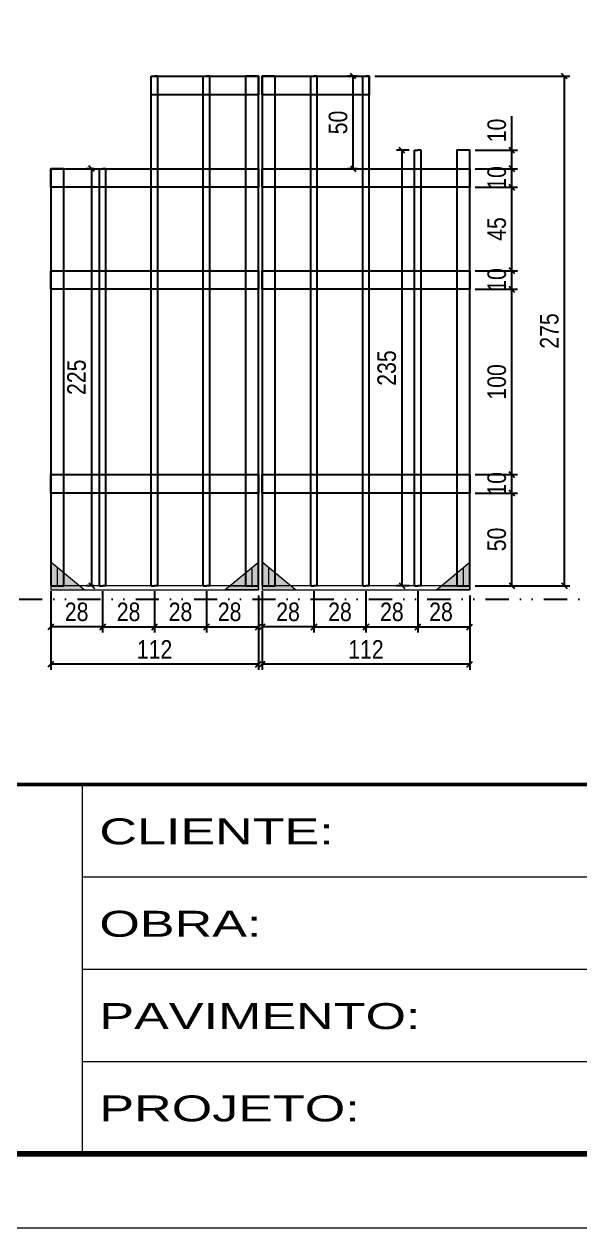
# Model space of a CAD drawing. Extents: x 14400 to 27878, y -21631 to 6985.
# Drawn here: x 14808 to 15107, y 3638 to 4287 of the extents above; entities that cross this region are included whole.
import ezdxf

# ---------------------------------------------------------------- set-up
doc = ezdxf.new("R2010")
doc.units = 0
for name, pattern in [('CONTINUO', [0]), ('DASHED', [0.75, 0.5, -0.25]), ('DIVIDE2', [0.625, 0.25, -0.125, 0, -0.125, 0, -0.125]), ('HIDDEN', [0.375, 0.25, -0.125])]:
    doc.linetypes.add(name, pattern=pattern)
for name, color, linetype in [('COTA', 241, 'Continuous'), ('Nível', 160, 'Continuous'), ('SARR_2.2x10', 60, 'Continuous'), ('SARR_3.5x7', 81, 'Continuous'), ('SARR_7x7', 40, 'Continuous')]:
    doc.layers.add(name, color=color, linetype=linetype)
for name, color, linetype, lineweight in [('Folhas', 255, 'Continuous', 9), ('Madeira', 126, 'Continuous', 18), ('Sarr 2.2x7', 40, 'Continuous', 9), ('SARRAFO DE PRESSAO', 251, 'DASHED', 9)]:
    doc.layers.add(name, color=color, linetype=linetype, lineweight=lineweight)
doc.styles.add('COTA TECNICA', font='techl___.ttf', dxfattribs={"height": 10})
doc.styles.add('Tecnologia', font='')
doc.styles.get('Tecnologia').set_extended_font_data('Forgotten Futurist')
doc.dimstyles.new('PAINEL', dxfattribs={"dimtxt": 10, "dimasz": 3, "dimexe": 3, "dimexo": 3, "dimgap": 3, "dimtad": 1, "dimdec": 1, "dimzin": 12, "dimdsep": 46, "dimtxsty": 'COTA TECNICA', "dimblk1": 'OBLIQUE', "dimblk2": 'OBLIQUE', "dimsah": 1, "dimcen": 0.9, "dimclrd": 4, "dimclre": 4, "dimclrt": 240, "dimadec": 1, "dimazin": 3, "dimtfac": 1, "dimtdec": 1, "dimtmove": 0, "dimatfit": 3, "dimfxl": 1, "dimtolj": 1, "dimtzin": 12, "dimarcsym": 0})

# ---------------------------------------------------------------- blocks, each defined once
blk = doc.blocks.new('9999999999')
at = {"color": 30, "linetype": 'CONTINUO'}
for p, q in [((98564.56, 34230.21), (98564.56, 34429.45)), ((98564.56, 34379.64), (99583.98, 34379.64)), ((98564.56, 34329.83), (99487.98, 34329.83)), ((98564.56, 34280.02), (99487.98, 34280.02))]:
    blk.add_line(p, q, dxfattribs=at)
at = {"color": 30, "linetype": 'CONTINUO', "const_width": 2}
blk.add_lwpolyline([(99583.98, 34230.21), (99583.98, 34414.45, 0.414214), (99568.98, 34429.45), (98228.98, 34429.45, 0.414214), (98213.98, 34414.45), (98213.98, 34245.21, 0.414214), (98228.98, 34230.21), (99583.98, 34230.21)], format="xyb", dxfattribs=at)
at = {"layer": 'Folhas'}
blk.add_lwpolyline([(98138.98, 34190.21), (99623.98, 34190.21), (99623.98, 35240.21), (98138.98, 35240.21)], close=True, dxfattribs=at)
at = {"layer": 'Folhas', "color": 30, "const_width": 3}
blk.add_lwpolyline([(98213.98, 34230.21), (99583.98, 34230.21), (99583.98, 35200.21), (98213.98, 35200.21)], close=True, dxfattribs=at)
at = {"layer": 'Folhas', "color": 7, "style": 'Tecnologia', "width": 1.5}
for s, p in [('CLIENTE:', (98573.65, 34397.17)), ('OBRA:', (98573.65, 34347.31)), ('PAVIMENTO:', (98573.65, 34297.5)), ('PROJETO:', (98573.65, 34247.69))]:
    blk.add_text(s, height=14, dxfattribs=at).set_placement(p)
blk = doc.blocks.new('_Oblique')
at = {"color": 0, "linetype": 'ByBlock', "lineweight": -2}
blk.add_line((-0.5, -0.5), (0.5, 0.5), dxfattribs=at)
blk = doc.blocks.new('*D5995')
at = {"layer": 'COTA', "color": 4, "lineweight": -2, "transparency": 16777216}
for p, q in [((14935.89, 3965.86), (14935.89, 3938.68)), ((15047.89, 3965.86), (15047.89, 3938.68)), ((15047.89, 3941.68), (14935.89, 3941.68))]:
    blk.add_line(p, q, dxfattribs=at)
at = {"layer": 'Defpoints', "color": 0, "transparency": 16777216}
for p in [(14935.89, 3968.86), (15047.89, 3968.86), (14935.89, 3941.68)]:
    blk.add_point(p, dxfattribs=at)
at = {"layer": 'COTA', "color": 4, "lineweight": -2, "transparency": 16777216, "xscale": 3, "yscale": 3, "zscale": 3, "rotation": 180}
blk.add_blockref('_Oblique', (14935.89, 3941.68), dxfattribs=at)
at = {"layer": 'COTA', "color": 4, "lineweight": -2, "transparency": 16777216, "xscale": 3, "yscale": 3, "zscale": 3}
blk.add_blockref('_Oblique', (15047.89, 3941.68), dxfattribs=at)
at = {"layer": 'COTA', "color": 240, "transparency": 16777216, "insert": (14991.89, 3949.74), "char_height": 10, "attachment_point": 5, "style": 'COTA TECNICA'}
blk.add_mtext('\\A1;112', dxfattribs=at)
blk = doc.blocks.new('*D5996')
at = {"layer": 'COTA', "color": 4, "lineweight": -2, "transparency": 16777216}
for p, q in [((14935.89, 3981.06), (14935.89, 3958.86)), ((14963.89, 3981.06), (14963.89, 3958.86)), ((14963.89, 3961.86), (14935.89, 3961.86))]:
    blk.add_line(p, q, dxfattribs=at)
at = {"layer": 'Defpoints', "color": 0, "transparency": 16777216}
for p in [(14935.89, 3984.06), (14963.89, 3984.06), (14935.89, 3961.86)]:
    blk.add_point(p, dxfattribs=at)
at = {"layer": 'COTA', "color": 4, "lineweight": -2, "transparency": 16777216, "xscale": 3, "yscale": 3, "zscale": 3, "rotation": 180}
blk.add_blockref('_Oblique', (14935.89, 3961.86), dxfattribs=at)
at = {"layer": 'COTA', "color": 4, "lineweight": -2, "transparency": 16777216, "xscale": 3, "yscale": 3, "zscale": 3}
blk.add_blockref('_Oblique', (14963.89, 3961.86), dxfattribs=at)
at = {"layer": 'COTA', "color": 240, "transparency": 16777216, "insert": (14949.89, 3969.95), "char_height": 10, "attachment_point": 5, "style": 'COTA TECNICA'}
blk.add_mtext('\\A1;28', dxfattribs=at)
blk = doc.blocks.new('*D5997')
at = {"layer": 'COTA', "color": 4, "lineweight": -2, "transparency": 16777216}
for p, q in [((15019.89, 3981.06), (15019.89, 3958.86)), ((15047.89, 3978.86), (15047.89, 3958.86)), ((15019.89, 3961.86), (15047.89, 3961.86))]:
    blk.add_line(p, q, dxfattribs=at)
at = {"layer": 'Defpoints', "color": 0, "transparency": 16777216}
for p in [(15019.89, 3984.06), (15047.89, 3981.86), (15047.89, 3961.86)]:
    blk.add_point(p, dxfattribs=at)
at = {"layer": 'COTA', "color": 4, "lineweight": -2, "transparency": 16777216, "xscale": 3, "yscale": 3, "zscale": 3, "rotation": 180}
blk.add_blockref('_Oblique', (15019.89, 3961.86), dxfattribs=at)
at = {"layer": 'COTA', "color": 4, "lineweight": -2, "transparency": 16777216, "xscale": 3, "yscale": 3, "zscale": 3}
blk.add_blockref('_Oblique', (15047.89, 3961.86), dxfattribs=at)
at = {"layer": 'COTA', "color": 240, "transparency": 16777216, "insert": (15032.39, 3969.95), "char_height": 10, "attachment_point": 5, "style": 'COTA TECNICA'}
blk.add_mtext('\\A1;28', dxfattribs=at)
blk = doc.blocks.new('*D5998')
at = {"layer": 'COTA', "color": 4, "lineweight": -2, "transparency": 16777216}
for p, q in [((14963.89, 3981.06), (14963.89, 3958.86)), ((14991.89, 3981.06), (14991.89, 3958.86)), ((14963.89, 3961.86), (14991.89, 3961.86))]:
    blk.add_line(p, q, dxfattribs=at)
at = {"layer": 'Defpoints', "color": 0, "transparency": 16777216}
for p in [(14963.89, 3984.06), (14991.89, 3984.06), (14991.89, 3961.86)]:
    blk.add_point(p, dxfattribs=at)
at = {"layer": 'COTA', "color": 4, "lineweight": -2, "transparency": 16777216, "xscale": 3, "yscale": 3, "zscale": 3, "rotation": 180}
blk.add_blockref('_Oblique', (14963.89, 3961.86), dxfattribs=at)
at = {"layer": 'COTA', "color": 4, "lineweight": -2, "transparency": 16777216, "xscale": 3, "yscale": 3, "zscale": 3}
blk.add_blockref('_Oblique', (14991.89, 3961.86), dxfattribs=at)
at = {"layer": 'COTA', "color": 240, "transparency": 16777216, "insert": (14977.89, 3969.95), "char_height": 10, "attachment_point": 5, "style": 'COTA TECNICA'}
blk.add_mtext('\\A1;28', dxfattribs=at)
blk = doc.blocks.new('*D5999')
at = {"layer": 'COTA', "color": 4, "lineweight": -2, "transparency": 16777216}
for p, q in [((15050.89, 4034.06), (15073.59, 4034.06)), ((15070.59, 3984.06), (15070.59, 4034.06)), ((15050.89, 3984.06), (15073.59, 3984.06))]:
    blk.add_line(p, q, dxfattribs=at)
at = {"layer": 'Defpoints', "color": 0, "transparency": 16777216}
for p in [(15047.89, 4034.06), (15070.59, 4034.06), (15047.89, 3984.06)]:
    blk.add_point(p, dxfattribs=at)
at = {"layer": 'COTA', "color": 4, "lineweight": -2, "transparency": 16777216, "xscale": 3, "yscale": 3, "zscale": 3}
for p, rotation in [((15070.59, 4034.06), 90), ((15070.59, 3984.06), 270)]:
    blk.add_blockref('_Oblique', p, dxfattribs=dict(at, rotation=rotation))
at = {"layer": 'COTA', "color": 240, "transparency": 16777216, "insert": (15062.48, 4009.06), "char_height": 10, "attachment_point": 5, "rotation": 90, "style": 'COTA TECNICA'}
blk.add_mtext('\\A1;50', dxfattribs=at)
blk = doc.blocks.new('*D6000')
at = {"layer": 'COTA', "color": 4, "lineweight": -2, "transparency": 16777216}
for p, q in [((14991.89, 3981.06), (14991.89, 3958.86)), ((15019.89, 3981.06), (15019.89, 3958.86)), ((14991.89, 3961.86), (15019.89, 3961.86))]:
    blk.add_line(p, q, dxfattribs=at)
at = {"layer": 'Defpoints', "color": 0, "transparency": 16777216}
for p in [(14991.89, 3984.06), (15019.89, 3984.06), (15019.89, 3961.86)]:
    blk.add_point(p, dxfattribs=at)
at = {"layer": 'COTA', "color": 4, "lineweight": -2, "transparency": 16777216, "xscale": 3, "yscale": 3, "zscale": 3, "rotation": 180}
blk.add_blockref('_Oblique', (14991.89, 3961.86), dxfattribs=at)
at = {"layer": 'COTA', "color": 4, "lineweight": -2, "transparency": 16777216, "xscale": 3, "yscale": 3, "zscale": 3}
blk.add_blockref('_Oblique', (15019.89, 3961.86), dxfattribs=at)
at = {"layer": 'COTA', "color": 240, "transparency": 16777216, "insert": (15005.89, 3969.95), "char_height": 10, "attachment_point": 5, "style": 'COTA TECNICA'}
blk.add_mtext('\\A1;28', dxfattribs=at)
blk = doc.blocks.new('*D6001')
at = {"layer": 'COTA', "color": 4, "lineweight": -2, "transparency": 16777216}
for p, q in [((15050.89, 4044.06), (15073.59, 4044.06)), ((15070.59, 4034.06), (15070.59, 4044.06)), ((15050.89, 4034.06), (15073.59, 4034.06))]:
    blk.add_line(p, q, dxfattribs=at)
at = {"layer": 'Defpoints', "color": 0, "transparency": 16777216}
for p in [(15047.89, 4044.06), (15070.59, 4044.06), (15047.89, 4034.06)]:
    blk.add_point(p, dxfattribs=at)
at = {"layer": 'COTA', "color": 4, "lineweight": -2, "transparency": 16777216, "xscale": 3, "yscale": 3, "zscale": 3}
for p, rotation in [((15070.59, 4044.06), 90), ((15070.59, 4034.06), 270)]:
    blk.add_blockref('_Oblique', p, dxfattribs=dict(at, rotation=rotation))
at = {"layer": 'COTA', "color": 240, "transparency": 16777216, "insert": (15062.49, 4039.06), "char_height": 10, "attachment_point": 5, "rotation": 90, "style": 'COTA TECNICA'}
blk.add_mtext('\\A1;10', dxfattribs=at)
blk = doc.blocks.new('*D6002')
at = {"layer": 'COTA', "color": 4, "lineweight": -2, "transparency": 16777216}
for p, q in [((15050.89, 4144.06), (15073.59, 4144.06)), ((15070.59, 4044.06), (15070.59, 4144.06)), ((15050.89, 4044.06), (15073.59, 4044.06))]:
    blk.add_line(p, q, dxfattribs=at)
at = {"layer": 'Defpoints', "color": 0, "transparency": 16777216}
for p in [(15047.89, 4144.06), (15070.59, 4144.06), (15047.89, 4044.06)]:
    blk.add_point(p, dxfattribs=at)
at = {"layer": 'COTA', "color": 4, "lineweight": -2, "transparency": 16777216, "xscale": 3, "yscale": 3, "zscale": 3}
for p, rotation in [((15070.59, 4144.06), 90), ((15070.59, 4044.06), 270)]:
    blk.add_blockref('_Oblique', p, dxfattribs=dict(at, rotation=rotation))
at = {"layer": 'COTA', "color": 240, "transparency": 16777216, "insert": (15062.49, 4094.06), "char_height": 10, "attachment_point": 5, "rotation": 90, "style": 'COTA TECNICA'}
blk.add_mtext('\\A1;100', dxfattribs=at)
blk = doc.blocks.new('*D6003')
at = {"layer": 'COTA', "color": 4, "lineweight": -2, "transparency": 16777216}
for p, q in [((15050.89, 4154.06), (15073.59, 4154.06)), ((15070.59, 4144.06), (15070.59, 4154.06)), ((15050.89, 4144.06), (15073.59, 4144.06))]:
    blk.add_line(p, q, dxfattribs=at)
at = {"layer": 'Defpoints', "color": 0, "transparency": 16777216}
for p in [(15047.89, 4154.06), (15070.59, 4154.06), (15047.89, 4144.06)]:
    blk.add_point(p, dxfattribs=at)
at = {"layer": 'COTA', "color": 4, "lineweight": -2, "transparency": 16777216, "xscale": 3, "yscale": 3, "zscale": 3}
for p, rotation in [((15070.59, 4154.06), 90), ((15070.59, 4144.06), 270)]:
    blk.add_blockref('_Oblique', p, dxfattribs=dict(at, rotation=rotation))
at = {"layer": 'COTA', "color": 240, "transparency": 16777216, "insert": (15062.49, 4149.06), "char_height": 10, "attachment_point": 5, "rotation": 90, "style": 'COTA TECNICA'}
blk.add_mtext('\\A1;10', dxfattribs=at)
blk = doc.blocks.new('*D6004')
at = {"layer": 'COTA', "color": 4, "lineweight": -2, "transparency": 16777216}
for p, q in [((14821.89, 3965.86), (14821.89, 3938.68)), ((14933.89, 3965.86), (14933.89, 3938.68)), ((14933.89, 3941.68), (14821.89, 3941.68))]:
    blk.add_line(p, q, dxfattribs=at)
at = {"layer": 'Defpoints', "color": 0, "transparency": 16777216}
for p in [(14821.89, 3968.86), (14933.89, 3968.86), (14821.89, 3941.68)]:
    blk.add_point(p, dxfattribs=at)
at = {"layer": 'COTA', "color": 4, "lineweight": -2, "transparency": 16777216, "xscale": 3, "yscale": 3, "zscale": 3, "rotation": 180}
blk.add_blockref('_Oblique', (14821.89, 3941.68), dxfattribs=at)
at = {"layer": 'COTA', "color": 4, "lineweight": -2, "transparency": 16777216, "xscale": 3, "yscale": 3, "zscale": 3}
blk.add_blockref('_Oblique', (14933.89, 3941.68), dxfattribs=at)
at = {"layer": 'COTA', "color": 240, "transparency": 16777216, "insert": (14877.89, 3949.74), "char_height": 10, "attachment_point": 5, "style": 'COTA TECNICA'}
blk.add_mtext('\\A1;112', dxfattribs=at)
blk = doc.blocks.new('*D6005')
at = {"layer": 'COTA', "color": 4, "lineweight": -2, "transparency": 16777216}
for p, q in [((14821.89, 3981.06), (14821.89, 3958.86)), ((14849.89, 3981.06), (14849.89, 3958.86)), ((14849.89, 3961.86), (14821.89, 3961.86))]:
    blk.add_line(p, q, dxfattribs=at)
at = {"layer": 'Defpoints', "color": 0, "transparency": 16777216}
for p in [(14821.89, 3984.06), (14849.89, 3984.06), (14821.89, 3961.86)]:
    blk.add_point(p, dxfattribs=at)
at = {"layer": 'COTA', "color": 4, "lineweight": -2, "transparency": 16777216, "xscale": 3, "yscale": 3, "zscale": 3, "rotation": 180}
blk.add_blockref('_Oblique', (14821.89, 3961.86), dxfattribs=at)
at = {"layer": 'COTA', "color": 4, "lineweight": -2, "transparency": 16777216, "xscale": 3, "yscale": 3, "zscale": 3}
blk.add_blockref('_Oblique', (14849.89, 3961.86), dxfattribs=at)
at = {"layer": 'COTA', "color": 240, "transparency": 16777216, "insert": (14835.89, 3969.95), "char_height": 10, "attachment_point": 5, "style": 'COTA TECNICA'}
blk.add_mtext('\\A1;28', dxfattribs=at)
blk = doc.blocks.new('*D6006')
at = {"layer": 'COTA', "color": 4, "lineweight": -2, "transparency": 16777216}
for p, q in [((14905.89, 3981.06), (14905.89, 3958.86)), ((14933.89, 3978.86), (14933.89, 3958.86)), ((14905.89, 3961.86), (14933.89, 3961.86))]:
    blk.add_line(p, q, dxfattribs=at)
at = {"layer": 'Defpoints', "color": 0, "transparency": 16777216}
for p in [(14905.89, 3984.06), (14933.89, 3981.86), (14933.89, 3961.86)]:
    blk.add_point(p, dxfattribs=at)
at = {"layer": 'COTA', "color": 4, "lineweight": -2, "transparency": 16777216, "xscale": 3, "yscale": 3, "zscale": 3, "rotation": 180}
blk.add_blockref('_Oblique', (14905.89, 3961.86), dxfattribs=at)
at = {"layer": 'COTA', "color": 4, "lineweight": -2, "transparency": 16777216, "xscale": 3, "yscale": 3, "zscale": 3}
blk.add_blockref('_Oblique', (14933.89, 3961.86), dxfattribs=at)
at = {"layer": 'COTA', "color": 240, "transparency": 16777216, "insert": (14918.39, 3969.95), "char_height": 10, "attachment_point": 5, "style": 'COTA TECNICA'}
blk.add_mtext('\\A1;28', dxfattribs=at)
blk = doc.blocks.new('*D6007')
at = {"layer": 'COTA', "color": 4, "lineweight": -2, "transparency": 16777216}
for p, q in [((14849.89, 3981.06), (14849.89, 3958.86)), ((14877.89, 3981.06), (14877.89, 3958.86)), ((14849.89, 3961.86), (14877.89, 3961.86))]:
    blk.add_line(p, q, dxfattribs=at)
at = {"layer": 'Defpoints', "color": 0, "transparency": 16777216}
for p in [(14849.89, 3984.06), (14877.89, 3984.06), (14877.89, 3961.86)]:
    blk.add_point(p, dxfattribs=at)
at = {"layer": 'COTA', "color": 4, "lineweight": -2, "transparency": 16777216, "xscale": 3, "yscale": 3, "zscale": 3, "rotation": 180}
blk.add_blockref('_Oblique', (14849.89, 3961.86), dxfattribs=at)
at = {"layer": 'COTA', "color": 4, "lineweight": -2, "transparency": 16777216, "xscale": 3, "yscale": 3, "zscale": 3}
blk.add_blockref('_Oblique', (14877.89, 3961.86), dxfattribs=at)
at = {"layer": 'COTA', "color": 240, "transparency": 16777216, "insert": (14863.89, 3969.95), "char_height": 10, "attachment_point": 5, "style": 'COTA TECNICA'}
blk.add_mtext('\\A1;28', dxfattribs=at)
blk = doc.blocks.new('*D6008')
at = {"layer": 'COTA', "color": 4, "lineweight": -2, "transparency": 16777216}
for p, q in [((14877.89, 3981.06), (14877.89, 3958.86)), ((14905.89, 3981.06), (14905.89, 3958.86)), ((14877.89, 3961.86), (14905.89, 3961.86))]:
    blk.add_line(p, q, dxfattribs=at)
at = {"layer": 'Defpoints', "color": 0, "transparency": 16777216}
for p in [(14877.89, 3984.06), (14905.89, 3984.06), (14905.89, 3961.86)]:
    blk.add_point(p, dxfattribs=at)
at = {"layer": 'COTA', "color": 4, "lineweight": -2, "transparency": 16777216, "xscale": 3, "yscale": 3, "zscale": 3, "rotation": 180}
blk.add_blockref('_Oblique', (14877.89, 3961.86), dxfattribs=at)
at = {"layer": 'COTA', "color": 4, "lineweight": -2, "transparency": 16777216, "xscale": 3, "yscale": 3, "zscale": 3}
blk.add_blockref('_Oblique', (14905.89, 3961.86), dxfattribs=at)
at = {"layer": 'COTA', "color": 240, "transparency": 16777216, "insert": (14891.89, 3969.95), "char_height": 10, "attachment_point": 5, "style": 'COTA TECNICA'}
blk.add_mtext('\\A1;28', dxfattribs=at)
blk = doc.blocks.new('*D6015')
at = {"layer": 'COTA', "color": 4, "lineweight": -2, "transparency": 16777216}
for p, q in [((14845.14, 4209.06), (14840.96, 4209.06)), ((14843.96, 4209.06), (14843.96, 3984.06)), ((14845.14, 3984.06), (14840.96, 3984.06))]:
    blk.add_line(p, q, dxfattribs=at)
at = {"layer": 'Defpoints', "color": 0, "transparency": 16777216}
for p in [(14848.14, 4209.06), (14843.96, 3984.06), (14848.14, 3984.06)]:
    blk.add_point(p, dxfattribs=at)
at = {"layer": 'COTA', "color": 4, "lineweight": -2, "transparency": 16777216, "xscale": 3, "yscale": 3, "zscale": 3}
for p, rotation in [((14843.96, 4209.06), 90), ((14843.96, 3984.06), 270)]:
    blk.add_blockref('_Oblique', p, dxfattribs=dict(at, rotation=rotation))
at = {"layer": 'COTA', "color": 240, "transparency": 16777216, "insert": (14835.85, 4096.56), "char_height": 10, "attachment_point": 5, "rotation": 90, "style": 'COTA TECNICA'}
blk.add_mtext('\\A1;225', dxfattribs=at)
blk = doc.blocks.new('*D6016')
at = {"layer": 'COTA', "color": 4, "lineweight": -2, "transparency": 16777216}
for p, q in [((15050.89, 4209.09), (15073.59, 4209.09)), ((15070.59, 4199.09), (15070.59, 4209.09)), ((15050.89, 4199.09), (15073.59, 4199.09))]:
    blk.add_line(p, q, dxfattribs=at)
at = {"layer": 'Defpoints', "color": 0, "transparency": 16777216}
for p in [(15047.89, 4209.09), (15070.59, 4209.09), (15047.89, 4199.09)]:
    blk.add_point(p, dxfattribs=at)
at = {"layer": 'COTA', "color": 4, "lineweight": -2, "transparency": 16777216, "xscale": 3, "yscale": 3, "zscale": 3}
for p, rotation in [((15070.59, 4209.09), 90), ((15070.59, 4199.09), 270)]:
    blk.add_blockref('_Oblique', p, dxfattribs=dict(at, rotation=rotation))
at = {"layer": 'COTA', "color": 240, "transparency": 16777216, "insert": (15062.49, 4204.09), "char_height": 10, "attachment_point": 5, "rotation": 90, "style": 'COTA TECNICA'}
blk.add_mtext('\\A1;10', dxfattribs=at)
blk = doc.blocks.new('*D6017')
at = {"layer": 'COTA', "color": 4, "lineweight": -2, "transparency": 16777216}
for p, q in [((15070.59, 4219.02), (15070.59, 4237.45)), ((15050.9, 4219.02), (15073.59, 4219.02)), ((15070.59, 4209.06), (15070.59, 4219.02)), ((15050.9, 4209.06), (15073.59, 4209.06))]:
    blk.add_line(p, q, dxfattribs=at)
at = {"layer": 'Defpoints', "color": 0, "transparency": 16777216}
for p in [(15047.9, 4219.02), (15070.59, 4219.02), (15047.9, 4209.06)]:
    blk.add_point(p, dxfattribs=at)
at = {"layer": 'COTA', "color": 4, "lineweight": -2, "transparency": 16777216, "xscale": 3, "yscale": 3, "zscale": 3}
for p, rotation in [((15070.59, 4219.02), 90), ((15070.59, 4209.06), 270)]:
    blk.add_blockref('_Oblique', p, dxfattribs=dict(at, rotation=rotation))
at = {"layer": 'COTA', "color": 240, "transparency": 16777216, "insert": (15062.49, 4229.74), "char_height": 10, "attachment_point": 5, "rotation": 90, "style": 'COTA TECNICA'}
blk.add_mtext('\\A1;10', dxfattribs=at)
blk = doc.blocks.new('*D6018')
at = {"layer": 'COTA', "color": 4, "lineweight": -2, "transparency": 16777216}
for p, q in [((15015.14, 4219.02), (15008.37, 4219.02)), ((15011.37, 3984.06), (15011.37, 4219.02)), ((15015.14, 3984.06), (15008.37, 3984.06))]:
    blk.add_line(p, q, dxfattribs=at)
at = {"layer": 'Defpoints', "color": 0, "transparency": 16777216}
for p in [(15011.37, 4219.02), (15018.14, 4219.02), (15018.14, 3984.06)]:
    blk.add_point(p, dxfattribs=at)
at = {"layer": 'COTA', "color": 4, "lineweight": -2, "transparency": 16777216, "xscale": 3, "yscale": 3, "zscale": 3}
for p, rotation in [((15011.37, 4219.02), 90), ((15011.37, 3984.06), 270)]:
    blk.add_blockref('_Oblique', p, dxfattribs=dict(at, rotation=rotation))
at = {"layer": 'COTA', "color": 240, "transparency": 16777216, "insert": (15003.15, 4101.54), "char_height": 10, "attachment_point": 5, "rotation": 90, "style": 'COTA TECNICA'}
blk.add_mtext('\\A1;235', dxfattribs=at)
blk = doc.blocks.new('*D6019')
at = {"layer": 'COTA', "color": 4, "lineweight": -2, "transparency": 16777216}
for p, q in [((15050.89, 4199.06), (15073.59, 4199.06)), ((15070.59, 4154.02), (15070.59, 4199.06)), ((15050.89, 4154.02), (15073.59, 4154.02))]:
    blk.add_line(p, q, dxfattribs=at)
at = {"layer": 'Defpoints', "color": 0, "transparency": 16777216}
for p in [(15047.89, 4199.06), (15070.59, 4199.06), (15047.89, 4154.02)]:
    blk.add_point(p, dxfattribs=at)
at = {"layer": 'COTA', "color": 4, "lineweight": -2, "transparency": 16777216, "xscale": 3, "yscale": 3, "zscale": 3}
for p, rotation in [((15070.59, 4199.06), 90), ((15070.59, 4154.02), 270)]:
    blk.add_blockref('_Oblique', p, dxfattribs=dict(at, rotation=rotation))
at = {"layer": 'COTA', "color": 240, "transparency": 16777216, "insert": (15062.48, 4176.54), "char_height": 10, "attachment_point": 5, "rotation": 90, "style": 'COTA TECNICA'}
blk.add_mtext('\\A1;45', dxfattribs=at)
blk = doc.blocks.new('*D6020')
at = {"layer": 'COTA', "color": 4, "lineweight": -2, "transparency": 16777216}
for p, q in [((14987.14, 4259.02), (14982.01, 4259.02)), ((14985.01, 4209.06), (14985.01, 4259.02)), ((14987.14, 4209.06), (14982.01, 4209.06))]:
    blk.add_line(p, q, dxfattribs=at)
at = {"layer": 'Defpoints', "color": 0, "transparency": 16777216}
for p in [(14985.01, 4259.02), (14990.14, 4259.02), (14990.14, 4209.06)]:
    blk.add_point(p, dxfattribs=at)
at = {"layer": 'COTA', "color": 4, "lineweight": -2, "transparency": 16777216, "xscale": 3, "yscale": 3, "zscale": 3}
for p, rotation in [((14985.01, 4259.02), 90), ((14985.01, 4209.06), 270)]:
    blk.add_blockref('_Oblique', p, dxfattribs=dict(at, rotation=rotation))
at = {"layer": 'COTA', "color": 240, "transparency": 16777216, "insert": (14976.9, 4234.04), "char_height": 10, "attachment_point": 5, "rotation": 90, "style": 'COTA TECNICA'}
blk.add_mtext('\\A1;50', dxfattribs=at)
blk = doc.blocks.new('*D6021')
at = {"layer": 'COTA', "color": 4, "lineweight": -2, "transparency": 16777216}
for p, q in [((14996.64, 4259.02), (15101.95, 4259.02)), ((15098.95, 3984.06), (15098.95, 4259.02)), ((15050.89, 3984.06), (15101.95, 3984.06))]:
    blk.add_line(p, q, dxfattribs=at)
at = {"layer": 'Defpoints', "color": 0, "transparency": 16777216}
for p in [(14993.64, 4259.02), (15098.95, 4259.02), (15047.89, 3984.06)]:
    blk.add_point(p, dxfattribs=at)
at = {"layer": 'COTA', "color": 4, "lineweight": -2, "transparency": 16777216, "xscale": 3, "yscale": 3, "zscale": 3}
for p, rotation in [((15098.95, 4259.02), 90), ((15098.95, 3984.06), 270)]:
    blk.add_blockref('_Oblique', p, dxfattribs=dict(at, rotation=rotation))
at = {"layer": 'COTA', "color": 240, "transparency": 16777216, "insert": (15090.84, 4121.54), "char_height": 10, "attachment_point": 5, "rotation": 90, "style": 'COTA TECNICA'}
blk.add_mtext('\\A1;275', dxfattribs=at)

msp = doc.modelspace()

# ---------------------------------------------------------------- hatches: boundary and pattern name
at = {"layer": 'Madeira'}
h = msp.add_hatch(color=252, dxfattribs=at)
h.dxf.hatch_style = 2
h.paths.add_polyline_path([(14821.89, 3996.86), (14821.89, 3981.86), (14839.89, 3981.86)])
h = msp.add_hatch(color=252, dxfattribs=at)
h.dxf.hatch_style = 2
h.paths.add_polyline_path([(14933.89, 3996.86), (14933.89, 3981.86), (14915.89, 3981.86)])
h = msp.add_hatch(color=252, dxfattribs=at)
h.dxf.hatch_style = 2
h.paths.add_polyline_path([(14935.89, 3996.86), (14935.89, 3981.86), (14953.89, 3981.86)])
h = msp.add_hatch(color=252, dxfattribs=at)
h.dxf.hatch_style = 2
h.paths.add_polyline_path([(15047.89, 3996.86), (15047.89, 3981.86), (15029.89, 3981.86)])

# ---------------------------------------------------------------- linework, layer by layer
at = {"layer": 'Madeira', "color": 1, "linetype": 'HIDDEN'}
for p, q in [((14825.39, 3993.36), (14825.39, 3984.06)), ((14825.39, 3993.36), (14825.39, 3984.06)), ((14828.89, 3989.86), (14828.89, 3984.06)), ((14930.39, 3993.36), (14930.39, 3984.06)), ((14930.39, 3993.36), (14930.39, 3984.06)), ((14939.39, 3993.36), (14939.39, 3984.06)), ((14939.39, 3993.36), (14939.39, 3984.06)), ((14942.89, 3989.86), (14942.89, 3984.06)), ((15044.39, 3993.36), (15044.39, 3984.06)), ((15044.39, 3993.36), (15044.39, 3984.06)), ((14831.73, 3984.06), (14821.89, 3984.06)), ((14831.73, 3984.06), (14821.89, 3984.06)), ((14837.69, 3984.06), (14821.89, 3984.06)), ((14918.09, 3984.06), (14933.89, 3984.06)), ((14924.06, 3984.06), (14933.89, 3984.06)), ((14924.06, 3984.06), (14933.89, 3984.06)), ((14945.73, 3984.06), (14935.89, 3984.06)), ((14945.73, 3984.06), (14935.89, 3984.06)), ((14951.69, 3984.06), (14935.89, 3984.06)), ((15032.09, 3984.06), (15047.89, 3984.06)), ((15038.06, 3984.06), (15047.89, 3984.06)), ((15038.06, 3984.06), (15047.89, 3984.06))]:
    msp.add_line(p, q, dxfattribs=at)
at = {"layer": 'Madeira'}
for p, q in [((14821.89, 3984.06), (14821.89, 3981.86)), ((14821.89, 3984.06), (14821.89, 3981.86)), ((14821.89, 3984.06), (14821.89, 3981.86)), ((14935.89, 3984.06), (14935.89, 3981.86)), ((14935.89, 3984.06), (14935.89, 3981.86)), ((14935.89, 3984.06), (14935.89, 3981.86))]:
    msp.add_line(p, q, dxfattribs=at)
at = {"layer": 'Madeira', "color": 0}
for points in [[(14821.89, 3996.86), (14821.89, 3981.86), (14839.89, 3981.86), (14821.89, 3996.86)], [(14933.89, 3996.86), (14933.89, 3981.86), (14915.89, 3981.86), (14933.89, 3996.86)], [(14935.89, 3996.86), (14935.89, 3981.86), (14953.89, 3981.86), (14935.89, 3996.86)], [(15047.89, 3996.86), (15047.89, 3981.86), (15029.89, 3981.86), (15047.89, 3996.86)]]:
    msp.add_lwpolyline(points, dxfattribs=at)
at = {"layer": 'Nível', "color": 4, "linetype": 'DIVIDE2', "ltscale": 50}
msp.add_line((14490.34, 3976.86), (15860.34, 3976.86), dxfattribs=at)
at = {"layer": 'Sarr 2.2x7'}
for points in [[(14933.89, 3984.06), (14821.89, 3984.06), (14821.89, 3981.86), (14933.89, 3981.86)], [(15047.89, 3984.06), (14935.89, 3984.06), (14935.89, 3981.86), (15047.89, 3981.86)]]:
    msp.add_lwpolyline(points, close=True, dxfattribs=at)
at = {"layer": 'SARR_2.2x10'}
for points in [[(14876.14, 4259.02), (14933.89, 4259.02), (14933.89, 4249.02), (14876.14, 4249.02)], [(14935.89, 4259.02), (14993.64, 4259.02), (14993.64, 4249.02), (14935.89, 4249.02)], [(14821.89, 4209.06), (14933.9, 4209.06), (14933.9, 4199.06), (14821.89, 4199.06)], [(14935.89, 4209.06), (15047.9, 4209.06), (15047.9, 4199.06), (14935.89, 4199.06)], [(14821.89, 4154.02), (14933.89, 4154.02), (14933.89, 4144.02), (14821.89, 4144.02)], [(14935.89, 4154.02), (15047.89, 4154.02), (15047.89, 4144.02), (14935.89, 4144.02)], [(14821.89, 4044.02), (14933.89, 4044.02), (14933.89, 4034.02), (14821.89, 4034.02)], [(14935.89, 4044.02), (15047.89, 4044.02), (15047.89, 4034.02), (14935.89, 4034.02)]]:
    msp.add_lwpolyline(points, close=True, dxfattribs=at)
at = {"layer": 'SARR_3.5x7'}
for p, q in [((14876.14, 3984.06), (14876.14, 4259.02)), ((14876.14, 4259.02), (14877.89, 4259.02)), ((14879.64, 4259.02), (14877.89, 4259.02)), ((14879.64, 3984.06), (14879.64, 4259.02)), ((14904.14, 3984.06), (14904.14, 4259.02)), ((14904.14, 4259.02), (14905.89, 4259.02)), ((14907.64, 4259.02), (14905.89, 4259.02)), ((14907.64, 3984.06), (14907.64, 4259.02)), ((14962.14, 3984.06), (14962.14, 4259.02)), ((14962.14, 4259.02), (14963.89, 4259.02)), ((14965.64, 4259.02), (14963.89, 4259.02)), ((14965.64, 3984.06), (14965.64, 4259.02)), ((14990.14, 3984.06), (14990.14, 4259.02)), ((14990.14, 4259.02), (14991.89, 4259.02)), ((14993.64, 4259.02), (14991.89, 4259.02)), ((14993.64, 3984.06), (14993.64, 4259.02)), ((15018.14, 3984.06), (15018.14, 4219.02)), ((15018.14, 4219.02), (15019.89, 4219.02)), ((15021.64, 4219.02), (15019.89, 4219.02)), ((15021.64, 3984.06), (15021.64, 4219.02)), ((14848.14, 3984.06), (14848.14, 4209.06)), ((14848.14, 4209.06), (14849.89, 4209.06)), ((14851.64, 4209.06), (14849.89, 4209.06)), ((14851.64, 3984.06), (14851.64, 4209.06)), ((14848.14, 3984.06), (14849.89, 3984.06)), ((14851.64, 3984.06), (14849.89, 3984.06)), ((14876.14, 3984.06), (14877.89, 3984.06)), ((14879.64, 3984.06), (14877.89, 3984.06)), ((14904.14, 3984.06), (14905.89, 3984.06)), ((14907.64, 3984.06), (14905.89, 3984.06)), ((14962.14, 3984.06), (14963.89, 3984.06)), ((14965.64, 3984.06), (14963.89, 3984.06)), ((14990.14, 3984.06), (14991.89, 3984.06)), ((14993.64, 3984.06), (14991.89, 3984.06)), ((15018.14, 3984.06), (15019.89, 3984.06)), ((15021.64, 3984.06), (15019.89, 3984.06))]:
    msp.add_line(p, q, dxfattribs=at)
at = {"layer": 'SARR_7x7'}
for points in [[(14926.89, 3984.06), (14933.89, 3984.06), (14933.89, 4259.02), (14926.89, 4259.02)], [(14935.89, 3984.06), (14942.89, 3984.06), (14942.89, 4259.02), (14935.89, 4259.02)], [(15040.89, 3984.06), (15047.89, 3984.06), (15047.89, 4219.02), (15040.89, 4219.02)], [(14821.89, 3984.06), (14828.89, 3984.06), (14828.89, 4209.06), (14821.89, 4209.06)]]:
    msp.add_lwpolyline(points, close=True, dxfattribs=at)

# ---------------------------------------------------------------- block references
at = {"layer": 'SARRAFO DE PRESSAO', "color": 6, "linetype": 'ByBlock'}
msp.add_blockref('9999999999', (-83725.51, -30552.63), dxfattribs=at)

# ---------------------------------------------------------------- dimensions: what is measured, and where the dimension line sits
at = {"layer": 'COTA'}
for base, p1, p2, picture, middle in [((14985.01, 4259.02), (14990.14, 4209.06), (14990.14, 4259.02), '*D6020', (14976.9, 4234.04)), ((15098.95, 4259.02), (15047.89, 3984.06), (14993.64, 4259.02), '*D6021', (15090.84, 4121.54)), ((15070.59, 4219.02), (15047.9, 4209.06), (15047.9, 4219.02), '*D6017', (15062.49, 4229.74)), ((15011.37, 4219.02), (15018.14, 3984.06), (15018.14, 4219.02), '*D6018', (15003.15, 4101.54)), ((15070.59, 4199.06), (15047.89, 4154.02), (15047.89, 4199.06), '*D6019', (15062.48, 4176.54))]:
    dim = msp.add_linear_dim(base=base, p1=p1, p2=p2, angle=90, dimstyle='PAINEL', dxfattribs=at)
    dim.commit()
    dim.dimension.update_dxf_attribs({"geometry": picture, "text_midpoint": middle})
for base, p1, p2, angle, picture, middle in [((14843.96, 3984.06), (14848.14, 4209.06), (14848.14, 3984.06), 90, '*D6015', (14835.85, 4096.56)), ((15070.59, 4144.06), (15047.89, 4044.06), (15047.89, 4144.06), 90, '*D6002', (15062.49, 4094.06)), ((15070.59, 4034.06), (15047.89, 3984.06), (15047.89, 4034.06), 90, '*D5999', (15062.48, 4009.06)), ((14821.89, 3961.86), (14849.89, 3984.06), (14821.89, 3984.06), 180, '*D6005', (14835.89, 3969.95)), ((14935.89, 3961.86), (14963.89, 3984.06), (14935.89, 3984.06), 180, '*D5996', (14949.89, 3969.95)), ((14821.89, 3941.68), (14933.89, 3968.86), (14821.89, 3968.86), 180, '*D6004', (14877.89, 3949.74)), ((14935.89, 3941.68), (15047.89, 3968.86), (14935.89, 3968.86), 180, '*D5995', (14991.89, 3949.74))]:
    dim = msp.add_linear_dim(base=base, p1=p1, p2=p2, angle=angle, dimstyle='PAINEL', override={"dimtmove": 1}, dxfattribs=at)
    dim.commit()
    dim.dimension.update_dxf_attribs({"geometry": picture, "text_midpoint": middle})
for base, p1, p2, picture, middle in [((15070.59, 4209.09), (15047.89, 4199.09), (15047.89, 4209.09), '*D6016', (15070.59, 4204.09)), ((15070.59, 4154.06), (15047.89, 4144.06), (15047.89, 4154.06), '*D6003', (15070.59, 4149.06)), ((15070.59, 4044.06), (15047.89, 4034.06), (15047.89, 4044.06), '*D6001', (15070.59, 4039.06))]:
    dim = msp.add_linear_dim(base=base, p1=p1, p2=p2, angle=90, dimstyle='PAINEL', override={"dimtmove": 1}, dxfattribs=at)
    dim.commit()
    dim.dimension.update_dxf_attribs({"geometry": picture, "text_midpoint": middle, "dimtype": 160})
for base, p1, p2, picture, middle in [((14877.89, 3961.86), (14849.89, 3984.06), (14877.89, 3984.06), '*D6007', (14863.89, 3969.95)), ((14905.89, 3961.86), (14877.89, 3984.06), (14905.89, 3984.06), '*D6008', (14891.89, 3969.95)), ((14991.89, 3961.86), (14963.89, 3984.06), (14991.89, 3984.06), '*D5998', (14977.89, 3969.95)), ((15019.89, 3961.86), (14991.89, 3984.06), (15019.89, 3984.06), '*D6000', (15005.89, 3969.95))]:
    dim = msp.add_linear_dim(base=base, p1=p1, p2=p2, dimstyle='PAINEL', override={"dimtmove": 1}, dxfattribs=at)
    dim.commit()
    dim.dimension.update_dxf_attribs({"geometry": picture, "text_midpoint": middle})
for base, p1, p2, picture, middle in [((14933.89, 3961.86), (14905.89, 3984.06), (14933.89, 3981.86), '*D6006', (14918.39, 3961.86)), ((15047.89, 3961.86), (15019.89, 3984.06), (15047.89, 3981.86), '*D5997', (15032.39, 3961.86))]:
    dim = msp.add_linear_dim(base=base, p1=p1, p2=p2, dimstyle='PAINEL', override={"dimtmove": 1}, dxfattribs=at)
    dim.commit()
    dim.dimension.update_dxf_attribs({"geometry": picture, "text_midpoint": middle, "dimtype": 160})

doc.saveas('drawing.dxf')
